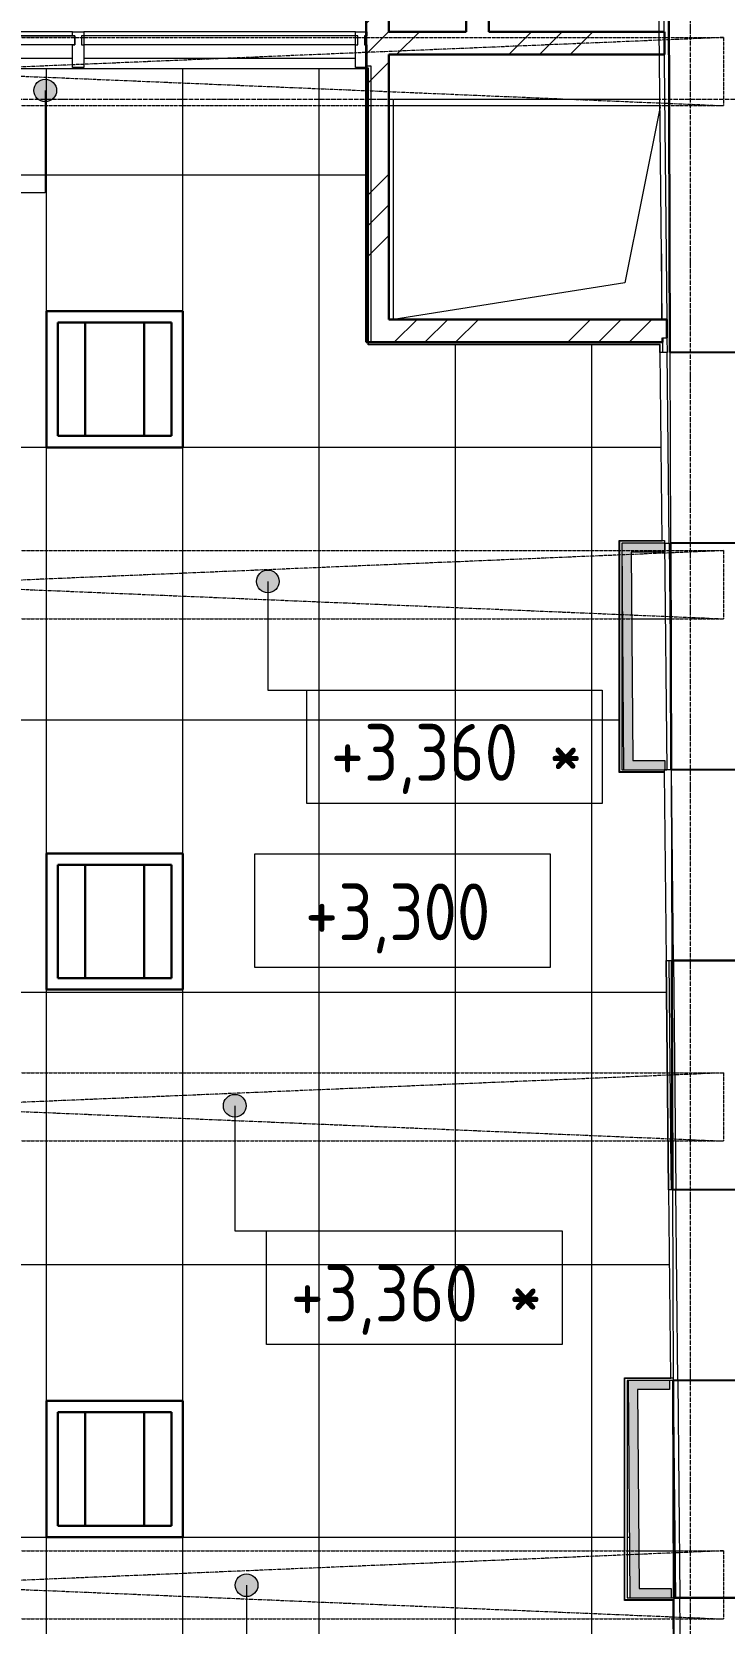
# Model space of a CAD drawing. Header units: millimetres. Extents: x -13069 to 207500, y -71366 to 56785.
# Drawn here: x 45951 to 48998, y 1583 to 8592 of the extents above; entities that cross this region are included whole.
import ezdxf

# ---------------------------------------------------------------- set-up
doc = ezdxf.new("R2010")
doc.units = ezdxf.units.MM
for name, pattern in [('ADSK_Линия сетки', [25, 20, -2.5, 0, -2.5]), ('ADSK_Штрих_ш3 п1_5', [4.5, 3, -1.5]), ('ADSK_Штрихпунктирная 2 точки_ш15 п1_5 п1_5 п1_5', [19.5, 15, -1.5, 0, -1.5, 0, -1.5])]:
    doc.linetypes.add(name, pattern=pattern)
for name, color, linetype, lineweight in [('_ Окна', 7, 'Continuous', 9), ('Аннотация', 7, 'Continuous', 18), ('Витраж', 7, 'Continuous', 9), ('Каркас', 7, 'Continuous', 18), ('Обобщенные модели', 7, 'Continuous', 18), ('Окна', 7, 'Continuous', 9), ('Оси', 7, 'Continuous', 9), ('Отметки', 7, 'Continuous', 9), ('Панели витража', 7, 'Continuous', 9), ('Потолки', 7, 'Continuous', 9), ('Потолки штриховка', 7, 'Continuous', 9), ('Стены внутренние', 7, 'Continuous', 18), ('Стены наружные', 7, 'Continuous', 18), ('Стены несущие', 7, 'Continuous', 30), ('Стены отделка', 7, 'Continuous', 30), ('Стены штриховка', 7, 'Continuous', 9)]:
    doc.layers.add(name, color=color, linetype=linetype, lineweight=lineweight)
doc.layers.add('Линии', color=7, linetype='Continuous', lineweight=9, true_color=0x00a600)
doc.styles.add('GOST Common_1', font='GOST_Common.ttf', dxfattribs={"width": 0.9, "height": 250})
pattern_1 = [(45, (0, 0), (-381.661, 381.661), []), (45, (134.94, 0), (0, 763.322), []), (45, (-134.94, 0), (0, 763.322), [])]

# ---------------------------------------------------------------- blocks, each defined once
blk = doc.blocks.new('Системная панель - Стекло - 40мм-6453688-План потолков 1-го этажа')
at = {"layer": 'Панели витража'}
h = blk.add_hatch(dxfattribs=at)
h.set_pattern_fill('FP_5', color=256, style=0, pattern_type=2)
h.set_pattern_definition([(56.31, (46244.1, 7952.7), (888.9982, 1778.001), [320.533, -2884.801]), (56.31, (46226.32, 8006.05), (888.9982, 1778.001), [192.32, -3013.015]), (56.31, (46333, 8006.05), (888.9982, 1778.001), [192.32, -3013.015])])
h.paths.add_polyline_path([(-607.5, 40), (-607.5, 0), (-597.5, 0), (-597.5, 40)])
h.paths.add_polyline_path([(597.5, 40), (597.5, 0), (607.5, 0), (607.5, 40)])
blk = doc.blocks.new('Прямоугольный импост - Импост структурный с накладкой - 160мм-6453690-План потолков 1-го этажа')
at = {"layer": 'Витраж', "lineweight": 18}
for p, q in [((-50, 0), (-50, 17)), ((-50, 17), (0, 17)), ((-40, 0), (-50, 0)), ((-40, -40), (-40, 0)), ((0, 0), (-10, 0)), ((-10, 0), (-10, -40)), ((0, 17), (0, 0)), ((-50, -140), (-50, -40)), ((-50, -40), (-40, -40)), ((-10, -40), (0, -40)), ((0, -40), (0, -140)), ((0, -140), (-50, -140))]:
    blk.add_line(p, q, dxfattribs=at)
blk = doc.blocks.new('PNS_Панель прямоугольная - Нр_Стекло - 40мм-6453691-План потолков 1-го этажа')
at = {"layer": '_ Окна'}
for p, q in [((-537.5, 40), (537.5, 40)), ((-537.5, 0), (-537.5, 40)), ((537.5, 0), (-537.5, 0)), ((537.5, 40), (537.5, 0))]:
    blk.add_line(p, q, dxfattribs=at)
at = {"layer": 'Окна'}
blk.add_line((-537.5, 0), (537.5, 0), dxfattribs=at)
blk = doc.blocks.new('Прямоугольный импост - Импост структурный с накладкой - 100мм-5430431-План потолков 1-го этажа')
at = {"layer": 'Витраж'}
for p, q in [((46130, 8592), (45075, 8592)), ((46130, 8475), (45075, 8475))]:
    blk.add_line(p, q, dxfattribs=at)
blk = doc.blocks.new('Прямоугольный импост - Импост структурный с накладкой - 160мм-6453677-План потолков 1-го этажа')
at = {"layer": 'Витраж', "lineweight": 18}
for p, q in [((25, 17), (-25, 17)), ((-25, 17), (-25, 0)), ((-25, 0), (-15, 0)), ((-15, 0), (-15, -40)), ((15, 0), (25, 0)), ((15, -40), (15, 0)), ((25, 0), (25, 17)), ((-15, -40), (-25, -40)), ((-25, -40), (-25, -140)), ((25, -40), (15, -40)), ((25, -140), (25, -40)), ((-25, -140), (25, -140))]:
    blk.add_line(p, q, dxfattribs=at)
blk = doc.blocks.new('Прямоугольный импост - Импост структурный с накладкой - 100мм-5430430-План потолков 1-го этажа')
at = {"layer": 'Витраж'}
for p, q in [((47375, 8592), (46180, 8592)), ((46180, 8575), (46180, 8535)), ((47375, 8575), (46180, 8575)), ((47375, 8535), (47375, 8575)), ((47375, 8535), (46180, 8535)), ((47375, 8475), (46180, 8475))]:
    blk.add_line(p, q, dxfattribs=at)
blk = doc.blocks.new('GM_Отверстие прямоугольное _в плите_ - Отверстие-7250459-План потолков 1-го этажа')
at = {"layer": 'Обобщенные модели'}
for p, q in [((-590, 196), (-590, 485)), ((-428.3, 323.3), (590, 485)), ((590, 485), (590, -485)), ((-583.3, -451.7), (-428.3, 323.3)), ((590, -485), (-583, -485))]:
    blk.add_line(p, q, dxfattribs=at)
blk = doc.blocks.new('Высотные отметки - Рамка-12095-План потолков 1-го этажа')
at = {"layer": 'Аннотация', "lineweight": 20}
for p, q in [((-6.5, 0), (-6.5, 5)), ((-6.5, 5), (6.5, 5)), ((6.5, 5), (6.5, 0)), ((6.5, 0), (-6.5, 0))]:
    blk.add_line(p, q, dxfattribs=at)

msp = doc.modelspace()

# ---------------------------------------------------------------- hatches: boundary and pattern name
at = {"layer": 'Отметки'}
h = msp.add_hatch(color=256, dxfattribs=at)
edge = h.paths.add_edge_path()
edge.add_arc((46009.631, 8333.454), 50, 0, 360)
h = msp.add_hatch(color=256, dxfattribs=at)
edge = h.paths.add_edge_path()
edge.add_arc((46989.377, 6171.625), 50, 0, 360)
h = msp.add_hatch(color=256, dxfattribs=at)
edge = h.paths.add_edge_path()
edge.add_arc((46843.746, 3862.325), 50, 0, 360)
h = msp.add_hatch(color=256, dxfattribs=at)
edge = h.paths.add_edge_path()
edge.add_arc((46895.757, 1750.667), 50, 0, 360)
at = {"layer": 'Потолки штриховка', "lineweight": 18}
h = msp.add_hatch(dxfattribs=at)
h.set_pattern_fill('FP_31', color=256, style=0, pattern_type=2)
h.set_pattern_definition([(90, (45414.8, 4362.06), (600, -4e-14), []), (0, (45414.8, 4362), (0, -1200), [])])
h.paths.add_polyline_path([(42243.682, 474.307), (42241.682, 472.321), (42243.682, 472.321)])
h.paths.add_polyline_path([(48780.083, 428.538), (48778.32, 1007.29), (48771.258, 1683.645), (48561.315, 1683.645), (48561.315, 1685.645), (48559.315, 1685.645), (48559.315, 2662.349), (48561.315, 2662.349), (48561.319, 2664.349), (48761.297, 2664.349), (48733.795, 5330.331), (48538.313, 5330.331), (48538.313, 5332.331), (48536.313, 5332.331), (48536.313, 6350.055), (48538.313, 6350.055), (48538.313, 6352.055), (48723.412, 6352.055), (48714.568, 7213), (47432.5, 7213), (47432.5, 7215), (47430.5, 7215.003), (47430.5, 7225), (47422.5, 7225), (47422.5, 8430.011), (45558.912, 8430.011), (45558.912, 8370.928), (45418.912, 8370.928), (45418.912, 8430.011), (44177, 8430.011), (44177, 3697.057), (44175, 3697.057), (44174.999, 3695.057), (42243.682, 3695.057), (42243.682, 474.307), (43782.815, 463.53), (43782.815, 665.575), (43784.815, 665.575), (43784.815, 667.575), (44671.563, 667.575), (44671.563, 665.575), (44673.563, 665.571), (44673.563, 457.293), (48779.887, 428.539)])
h.paths.add_polyline_path([(43784.815, 461.516), (43784.815, 463.516), (43782.899, 463.446), (43784.03, 462.307)])
h.paths.add_polyline_path([(42231.682, 462.391), (42231.682, 3707.057), (42230, 3707.057), (42230, 462.403)])
h.paths.add_polyline_path([(48775.879, 1695.645), (48775.878, 1695.739), (48773.309, 1695.645)])
h.paths.add_polyline_path([(48571.315, 1695.645), (48584.02, 1695.645), (48576.759, 2652.349), (48571.315, 2652.349), (48571.315, 2027.285)])
h.paths.add_polyline_path([(42243.682, 3695.057), (42243.682, 3697.057), (42241.682, 3697.057)])
h.paths.add_polyline_path([(48556.065, 5342.331), (48556.343, 5342.331), (48548.313, 6300.055), (48548.771, 5342.331), (48556.039, 5342.331)])
h.paths.add_polyline_path([(48714.906, 7213), (48716.568, 7213), (48716.547, 7215), (48714.568, 7213)])
at = {"layer": 'Стены внутренние', "lineweight": 9}
h = msp.add_hatch(dxfattribs=at)
h.set_pattern_fill('FP_3', color=256, style=0, pattern_type=2)
h.set_pattern_definition(pattern_1)
h.paths.add_polyline_path([(47442.5, 7325), (47522.5, 7325), (47522.5, 9646.429), (47422.5, 9646.429), (47420.5, 9644.429), (47420.5, 9634.429), (47422.5, 9634.429), (47422.5, 7325)])
h = msp.add_hatch(dxfattribs=at)
h.set_pattern_fill('FP_3', color=256, style=0, pattern_type=2)
h.set_pattern_definition(pattern_1)
h.paths.add_polyline_path([(47962.5, 8592.011), (47962.5, 8907.057), (47862.5, 8907.057), (47862.5, 8592.011)])
h = msp.add_hatch(dxfattribs=at)
h.set_pattern_fill('FP_3', color=256, style=0, pattern_type=2)
h.set_pattern_definition(pattern_1)
h.paths.add_polyline_path([(48679.486, 8492.011), (48735, 8492.011), (48735, 8592.011), (47522.5, 8592.011), (47522.5, 8492.011), (48204.905, 8492.011)])
h = msp.add_hatch(dxfattribs=at)
h.set_pattern_fill('FP_3', color=256, style=0, pattern_type=2)
h.set_pattern_definition(pattern_1)
h.paths.add_polyline_path([(47422.5, 7225), (48726.445, 7225), (48726.445, 7244.765), (48746.242, 7244.825), (48745.419, 7325), (47442.5, 7325), (47442.5, 7245), (47432.5, 7235), (47432.5, 7325), (47422.5, 7325), (47422.5, 7232.353)])
at = {"layer": 'Стены внутренние'}
for points in [[(48589.075, 5382.331), (48596.04, 5382.331), (48588.772, 6340.055), (48548.774, 6339.603), (48556.346, 5382.331), (48576.762, 5382.331)], [(48596.04, 6300.055), (48735.947, 6300.055), (48735.535, 6340.055), (48588.775, 6339.603), (48589.075, 6300.055)], [(48642.274, 5342.331), (48737.313, 5342.433), (48737.313, 5382.331), (48556.039, 5382.331), (48556.346, 5342.331), (48576.762, 5342.331)], [(48623.717, 1735.645), (48616.76, 2652.349), (48576.762, 2651.905), (48584.023, 1735.645), (48617.063, 1735.645)], [(48623.717, 2612.349), (48757.067, 2612.349), (48757.067, 2652.349), (48616.763, 2651.905), (48617.063, 2612.349)], [(48745.315, 1695.645), (48765.315, 1695.739), (48765.315, 1735.645), (48583.716, 1735.645), (48584.023, 1695.645), (48642.274, 1695.645)]]:
    msp.add_hatch(color=256, dxfattribs=at).paths.add_polyline_path(points)

# ---------------------------------------------------------------- linework, layer by layer
at = {"layer": 'Каркас', "color": 8, "linetype": 'ADSK_Штрих_ш3 п1_5', "lineweight": 9, "true_color": 0x808080}
for p, q in [((48735, 8567.011), (48755.293, 8567.011)), ((47522.5, 8267.011), (48715.74, 8267.011)), ((48735.741, 8267.011), (48756.207, 8267.011)), ((48762.177, 6307.057), (48755.876, 6307.057)), ((48591.299, 6007.057), (48738.957, 6007.057)), ((48758.958, 6007.057), (48763.091, 6007.057)), ((48622.454, 1902.057), (48775.595, 1902.057))]:
    msp.add_line(p, q, dxfattribs=at)
at = {"layer": 'Линии', "color": 7, "linetype": 'ADSK_Штрихпунктирная 2 точки_ш15 п1_5 п1_5 п1_5'}
for p, q in [((41849.565, 8567.011), (48995, 8567.011)), ((41849.565, 8567.011), (48995, 8267.011)), ((48995, 8567.011), (41849.565, 8267.011)), ((48995, 8567.011), (48995, 8267.011)), ((41849.565, 8267.011), (48995, 8267.011)), ((41849.565, 6307.057), (48995, 6307.057)), ((41849.565, 6307.057), (48995, 6007.057)), ((48995, 6307.057), (41849.565, 6007.057)), ((48995, 6307.057), (48995, 6007.057)), ((41849.565, 6007.057), (48995, 6007.057)), ((41849.565, 4007.057), (48995, 4007.057)), ((41849.565, 4007.057), (48995, 3707.057)), ((48995, 4007.057), (41849.565, 3707.057)), ((48995, 4007.057), (48995, 3707.057)), ((41849.565, 3707.057), (48995, 3707.057)), ((41849.565, 1902.057), (48995, 1902.057)), ((41849.565, 1902.057), (48995, 1602.057)), ((48995, 1902.057), (41849.565, 1602.057)), ((48995, 1902.057), (48995, 1602.057)), ((41849.565, 1602.057), (48995, 1602.057))]:
    msp.add_line(p, q, dxfattribs=at)
at = {"layer": 'Линии', "color": 1, "lineweight": 30, "true_color": 0xff0000}
for p, q in [((46014.783, 7362.057), (46614.783, 7362.057)), ((46014.783, 6762.057), (46014.783, 7362.057)), ((46614.783, 7362.057), (46614.783, 6762.057)), ((46564.783, 7312.057), (46064.783, 7312.057)), ((46064.783, 7312.057), (46064.783, 6812.057)), ((46184.783, 7312.057), (46184.783, 6812.057)), ((46444.783, 7312.057), (46444.783, 6812.057)), ((46564.783, 6812.057), (46564.783, 7312.057)), ((46064.783, 6812.057), (46564.783, 6812.057)), ((46614.783, 6762.057), (46014.783, 6762.057))]:
    msp.add_line(p, q, dxfattribs=at)
at = {"layer": 'Линии', "color": 5, "lineweight": 30, "true_color": 0x0000ff}
for p, q in [((46014.783, 4973.855), (46614.783, 4973.855)), ((46014.783, 4373.855), (46014.783, 4973.855)), ((46564.783, 4923.855), (46064.783, 4923.855)), ((46064.783, 4923.855), (46064.783, 4423.855)), ((46184.783, 4923.855), (46184.783, 4423.855)), ((46444.783, 4923.855), (46444.783, 4423.855)), ((46564.783, 4423.855), (46564.783, 4923.855)), ((46614.783, 4973.855), (46614.783, 4373.855)), ((46064.783, 4423.855), (46564.783, 4423.855)), ((46614.783, 4373.855), (46014.783, 4373.855)), ((46014.783, 2562.057), (46614.783, 2562.057)), ((46014.783, 1962.057), (46014.783, 2562.057)), ((46614.783, 2562.057), (46614.783, 1962.057)), ((46564.783, 2512.057), (46064.783, 2512.057)), ((46064.783, 2512.057), (46064.783, 2012.057)), ((46184.783, 2512.057), (46184.783, 2012.057)), ((46444.783, 2512.057), (46444.783, 2012.057)), ((46564.783, 2012.057), (46564.783, 2512.057)), ((46064.783, 2012.057), (46564.783, 2012.057)), ((46614.783, 1962.057), (46014.783, 1962.057))]:
    msp.add_line(p, q, dxfattribs=at)
at = {"layer": 'Оси', "linetype": 'ADSK_Линия сетки'}
for p, q in [((48849.565, -6603.62), (48849.565, 44222.998)), ((-12268.557, 8295), (56004.853, 8295))]:
    msp.add_line(p, q, dxfattribs=at)
at = {"layer": 'Отметки', "lineweight": 20}
for p, q in [((46009.631, 8333.454), (46009.631, 7883.511)), ((46009.631, 7883.511), (45166.635, 7883.511)), ((46989.377, 6171.625), (46989.377, 5693.121)), ((46989.377, 5693.121), (47811.155, 5693.121)), ((46843.746, 3862.325), (46843.746, 3311.005)), ((46843.746, 3311.005), (47634.317, 3311.005)), ((46895.757, 1750.667), (46895.757, 1199.348))]:
    msp.add_line(p, q, dxfattribs=at)
at = {"layer": 'Отметки'}
for centre in [(46009.631, 8333.454), (46989.377, 6171.625), (46843.746, 3862.325), (46895.757, 1750.667)]:
    msp.add_circle(centre, 50, dxfattribs=at)
at = {"layer": 'Потолки'}
for p, q in [((48737.313, 5342.407), (48745.785, 5342.433)), ((48765.102, 1695.706), (48775.878, 1695.739))]:
    msp.add_line(p, q, dxfattribs=at)
at = {"layer": 'Стены внутренние'}
for p, q in [((48755.535, 6340.232), (48746.906, 7180.21)), ((48759.517, 7180.248), (48762.076, 6340.252)), ((48765.118, 5341.491), (48767.677, 4501.495)), ((48774.425, 4501.516), (48765.796, 5341.493)), ((48770.75, 3492.5), (48773.273, 2664.349)), ((48793.42, 2652.565), (48784.79, 3492.543)), ((48776.26, 1683.645), (48778.785, 854.743)), ((48811.888, 854.844), (48803.259, 1694.822))]:
    msp.add_line(p, q, dxfattribs=at)
at = {"layer": 'Стены наружные'}
for p, q in [((47420.5, 8604.011), (47420.5, 8592.011)), ((45025, 8430.011), (47422.5, 8430.011)), ((48714.906, 7180.112), (48723.412, 6352.055)), ((48735.795, 5341.402), (48733.795, 5341.396)), ((48733.909, 5330.331), (48742.424, 4501.418)), ((48752.79, 3492.445), (48761.297, 2664.349)), ((48771.372, 1683.645), (48779.887, 854.747))]:
    msp.add_line(p, q, dxfattribs=at)
at = {"layer": 'Стены несущие'}
for p, q in [((47422.5, 7225), (47422.5, 9634.429)), ((47962.5, 8907.057), (47962.5, 8592.011)), ((48759.517, 7180.248), (48754.403, 8859.429)), ((47522.5, 8807.057), (47522.5, 8592.011)), ((47862.5, 8592.011), (47862.5, 8807.057)), ((47522.5, 8592.011), (47862.5, 8592.011)), ((47962.5, 8592.011), (48735, 8592.011)), ((48735, 8592.011), (48735, 8492.011)), ((48735, 8492.011), (47522.5, 8492.011)), ((47522.5, 8492.011), (47522.5, 7325)), ((47522.5, 7325), (48745.419, 7325)), ((48745.419, 7325), (48746.242, 7244.825)), ((48726.445, 7225), (47422.5, 7225)), ((48726.242, 7244.764), (48726.445, 7225)), ((49089.516, 7181.254), (48759.517, 7180.248)), ((48762.076, 6340.252), (49092.074, 6341.257)), ((48765.118, 5341.491), (48762.076, 6340.252)), ((49095.117, 5342.497), (48765.118, 5341.491)), ((48767.677, 4501.495), (49097.675, 4502.5)), ((48770.75, 3492.5), (48767.677, 4501.495)), ((49100.749, 3493.505), (48770.75, 3492.5)), ((48773.309, 2652.504), (49103.307, 2653.509)), ((48776.226, 1694.74), (48773.309, 2652.504)), ((49106.225, 1695.745), (48776.226, 1694.74))]:
    msp.add_line(p, q, dxfattribs=at)
at = {"layer": 'Стены отделка', "lineweight": 9}
for p, q in [((48725.418, 7325), (48709.656, 8859.223)), ((48729.655, 8859.429), (48745.419, 7325)), ((47425, 8442.011), (47442.5, 8442.011)), ((47425, 8430.011), (47425, 8442.011)), ((47430.5, 8430.011), (47425, 8430.011)), ((47430.5, 7215), (47430.5, 8430.011)), ((47442.5, 8442.011), (47442.5, 7225)), ((48726.445, 7225), (48726.906, 7180.149)), ((48746.242, 7244.825), (48746.906, 7180.21)), ((48714.568, 7213), (47432.5, 7213)), ((48714.906, 7180.112), (48714.568, 7213)), ((48746.906, 7180.21), (48714.906, 7180.112)), ((48536.313, 5332.331), (48536.313, 6350.055)), ((48538.313, 6352.055), (48735.413, 6352.055)), ((48548.313, 6340.055), (48548.313, 5342.331)), ((48737.313, 6340.055), (48548.313, 6340.055)), ((48556.343, 5342.331), (48548.771, 6340.055)), ((48735.413, 6352.055), (48735.536, 6340.055)), ((48735.535, 6340.171), (48755.535, 6340.232)), ((48735.535, 6340.171), (48745.795, 5341.433)), ((48737.313, 6340.055), (48737.313, 6300.055)), ((48755.535, 6340.232), (48765.796, 5341.493)), ((48589.075, 6300.055), (48596.04, 5382.331)), ((48737.313, 6300.055), (48589.075, 6300.055)), ((48733.909, 5330.331), (48538.313, 5330.331)), ((48548.313, 5342.331), (48745.786, 5342.331)), ((48596.04, 5382.331), (48737.313, 5382.331)), ((48733.795, 5341.396), (48733.909, 5330.331)), ((48765.118, 5341.491), (48735.795, 5341.402)), ((48737.313, 5382.331), (48737.313, 5342.331)), ((48742.424, 4501.418), (48767.677, 4501.495)), ((48752.79, 3492.445), (48742.424, 4501.418)), ((48774.425, 4501.516), (48784.79, 3492.543)), ((48763.944, 3574.862), (48764.79, 3492.482)), ((48770.75, 3492.5), (48752.79, 3492.445)), ((48561.315, 2664.349), (48773.298, 2664.349)), ((48773.298, 2664.349), (48773.421, 2652.349)), ((48559.315, 1685.645), (48559.315, 2662.349)), ((48571.315, 2652.349), (48571.315, 1695.645)), ((48773.421, 2652.349), (48571.315, 2652.349)), ((48584.02, 1695.645), (48576.759, 2652.349)), ((48617.063, 2612.349), (48623.717, 1735.645)), ((48757.067, 2612.349), (48617.063, 2612.349)), ((48757.067, 2652.349), (48757.067, 2612.349)), ((48773.419, 2652.504), (48783.258, 1694.761)), ((48793.42, 2652.565), (48803.259, 1694.822)), ((48776.26, 1683.645), (48561.315, 1683.645)), ((48571.315, 1695.645), (48783.249, 1695.645)), ((48623.717, 1735.645), (48765.315, 1735.645)), ((48765.315, 1735.645), (48765.315, 1695.645)), ((48771.258, 1694.724), (48771.249, 1695.645)), ((48776.226, 1694.74), (48771.258, 1694.724)), ((48776.226, 1694.74), (48776.26, 1683.645))]:
    msp.add_line(p, q, dxfattribs=at)
at = {"layer": 'Стены штриховка'}
for p, q in [((47432.5, 8432.011), (47425, 8432.011)), ((47432.5, 7213), (47432.5, 8432.011)), ((48726.242, 7244.764), (48746.242, 7244.825)), ((48716.547, 7215), (47430.5, 7215)), ((47430.5, 7213), (47430.5, 7215)), ((47432.5, 7213), (47430.5, 7213)), ((48716.906, 7180.119), (48716.547, 7215)), ((48536.313, 6350.055), (48536.313, 6352.055)), ((48536.313, 6352.055), (48538.313, 6352.055)), ((48536.313, 6350.055), (48725.433, 6350.055)), ((48538.313, 5330.331), (48538.313, 6352.055)), ((48725.433, 6350.055), (48725.412, 6352.055)), ((48733.888, 5332.331), (48536.313, 5332.331)), ((48536.313, 5330.331), (48536.313, 5332.331)), ((48538.313, 5330.331), (48536.313, 5330.331)), ((48754.79, 3492.451), (48744.424, 4501.424)), ((48754.425, 4501.455), (48763.944, 3574.862)), ((48559.315, 2662.349), (48559.315, 2664.349)), ((48559.315, 2664.349), (48561.315, 2664.349)), ((48561.315, 1683.645), (48561.315, 2664.349)), ((48763.318, 2662.349), (48763.297, 2664.349)), ((48559.315, 2662.349), (48763.318, 2662.349)), ((48776.254, 1685.645), (48559.315, 1685.645)), ((48559.315, 1683.645), (48559.315, 1685.645)), ((48561.315, 1683.645), (48559.315, 1683.645)), ((48773.258, 1694.731), (48773.249, 1695.645))]:
    msp.add_line(p, q, dxfattribs=at)

# ---------------------------------------------------------------- block references
at = {"layer": 'Витраж'}
for name, p in [('Прямоугольный импост - Импост структурный с накладкой - 100мм-5430431-План потолков 1-го этажа', (0, 0)), ('Прямоугольный импост - Импост структурный с накладкой - 100мм-5430430-План потолков 1-го этажа', (0, 0)), ('Прямоугольный импост - Импост структурный с накладкой - 160мм-6453690-План потолков 1-го этажа', (47425, 8575.011))]:
    msp.add_blockref(name, p, dxfattribs=at)
at = {"layer": 'Витраж', "extrusion": (0, 0, -1)}
msp.add_blockref('Прямоугольный импост - Импост структурный с накладкой - 160мм-6453677-План потолков 1-го этажа', (-46155, 8575.011), dxfattribs=at)
at = {"layer": 'Обобщенные модели', "rotation": 180}
msp.add_blockref('GM_Отверстие прямоугольное _в плите_ - Отверстие-7250459-План потолков 1-го этажа', (48132.449, 7810), dxfattribs=at)
at = {"layer": 'Окна', "rotation": 180}
msp.add_blockref('PNS_Панель прямоугольная - Нр_Стекло - 40мм-6453691-План потолков 1-го этажа', (45602.5, 8575.011), dxfattribs=at)
at = {"layer": 'Отметки', "lineweight": 20, "xscale": 99.99999999999993, "yscale": 99.99999999999993, "zscale": 99.99999999999993, "rotation": 180}
for p in [(47811.155, 5693.121), (47634.317, 3311.005)]:
    msp.add_blockref('Высотные отметки - Рамка-12095-План потолков 1-го этажа', p, dxfattribs=at)
at = {"layer": 'Отметки', "lineweight": 20, "xscale": 99.99999999999993, "yscale": 99.99999999999993, "zscale": 99.99999999999993}
msp.add_blockref('Высотные отметки - Рамка-12095-План потолков 1-го этажа', (47582.077, 4471.402), dxfattribs=at)
at = {"layer": 'Панели витража', "rotation": 180}
msp.add_blockref('Системная панель - Стекло - 40мм-6453688-План потолков 1-го этажа', (46777.5, 8575.011), dxfattribs=at)

# ---------------------------------------------------------------- texts
at = {"layer": 'Отметки', "lineweight": 20, "char_height": 250, "attachment_point": 1, "line_spacing_factor": 1.022761, "style": 'GOST Common_1'}
for s, insert, width in [('+3,360 *', (47266.825, 5543.678), 1306.39347), ('+3,300', (47153.401, 4841.178), 1028.82257), ('+3,360 *', (47089.986, 3161.562), 1306.39347)]:
    msp.add_mtext(s, dxfattribs=dict(at, insert=insert, width=width))

doc.saveas('drawing.dxf')
